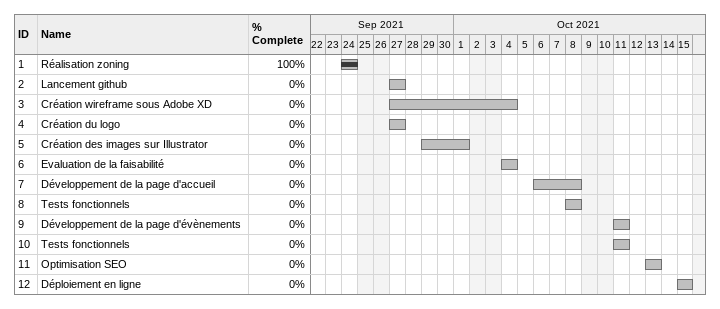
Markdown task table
| ID | Task | Start | Finish | % complete |
|---|---|---|---|---|
| 1 | Réalisation zoning | 2021-09-24 | 2021-09-24 | 100 |
| 2 | Lancement github | 2021-09-27 | 2021-09-27 | 0 |
| 3 | Création wireframe sous Adobe XD | 2021-09-27 | 2021-10-04 | 0 |
| 4 | Création du logo | 2021-09-27 | 2021-09-27 | 0 |
| 5 | Création des images sur Illustrator | 2021-09-29 | 2021-10-01 | 0 |
| 6 | Evaluation de la faisabilité | 2021-10-04 | 2021-10-04 | 0 |
| 7 | Développement de la page d'accueil | 2021-10-06 | 2021-10-08 | 0 |
| 8 | Tests fonctionnels | 2021-10-08 | 2021-10-08 | 0 |
| 9 | Développement de la page d'évènements | 2021-10-11 | 2021-10-11 | 0 |
| 10 | Tests fonctionnels | 2021-10-11 | 2021-10-11 | 0 |
| 11 | Optimisation SEO | 2021-10-13 | 2021-10-13 | 0 |
| 12 | Déploiement en ligne | 2021-10-15 | 2021-10-15 | 0 |
